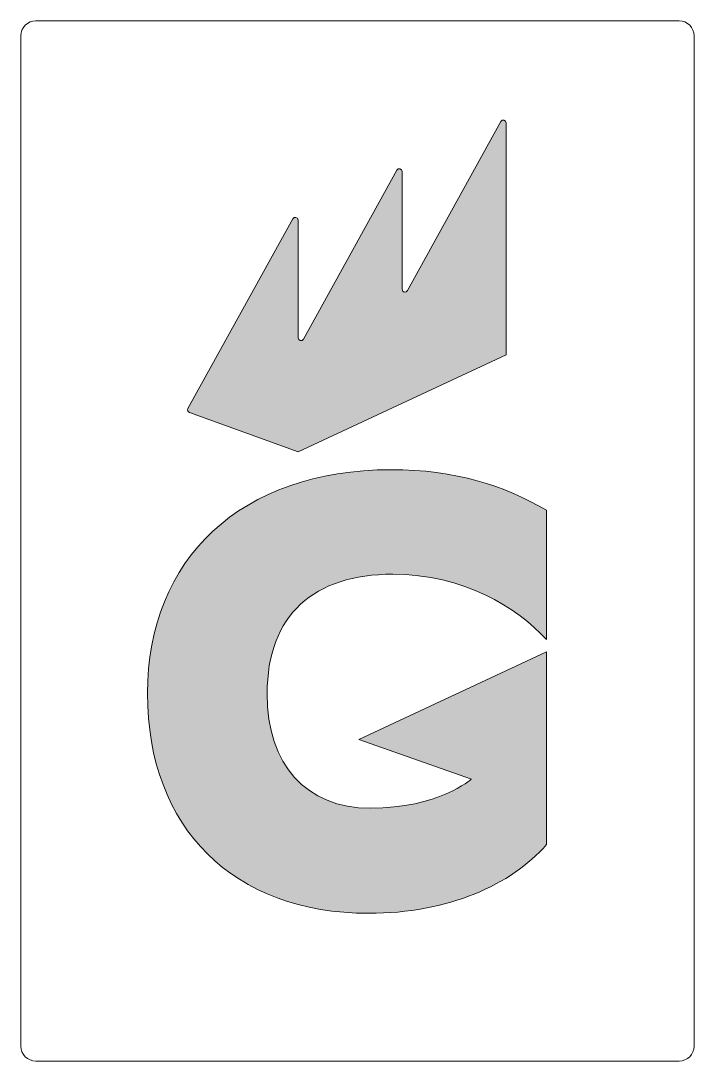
# Model space of a CAD drawing. Header units: millimetres. Extents: x 0 to 235, y 0 to 363.
import ezdxf

# ---------------------------------------------------------------- set-up
doc = ezdxf.new("R2010")
doc.units = ezdxf.units.MM
doc.header["$MEASUREMENT"] = 0
doc.layers.add('Layer 1', color=7, linetype='Continuous', lineweight=0)

# ---------------------------------------------------------------- blocks, each defined once
blk = doc.blocks.new('Block_2')
at = {"layer": 'Layer 1', "transparency": 33554687}
h = blk.add_hatch(color=161, dxfattribs=at)
h.dxf.hatch_style = 2
edge = h.paths.add_edge_path()
edge.add_spline(control_points=[(169.38, 246.34), (169.38, 246.34), (169.34, 246.36), (169.34, 246.36), (169.34, 246.36), (169.34, 327.19), (169.34, 327.19), (169.34, 328.22), (167.98, 328.57), (167.48, 327.67), (167.48, 327.67), (134.91, 268.72), (134.91, 268.72), (134.42, 267.83), (133.05, 268.18), (133.05, 269.2), (133.05, 269.2), (133.05, 310.25), (133.05, 310.25), (133.05, 311.28), (131.68, 311.63), (131.19, 310.73), (131.19, 310.73), (98.62, 251.78), (98.62, 251.78), (98.13, 250.89), (96.76, 251.24), (96.76, 252.26), (96.76, 252.26), (96.76, 293.31), (96.76, 293.31), (96.76, 294.34), (95.39, 294.69), (94.9, 293.79), (94.9, 293.79), (58.34, 227.61), (58.34, 227.61), (58.04, 227.07), (58.3, 226.4), (58.87, 226.19), (58.87, 226.19), (96.76, 212.46), (96.76, 212.46), (96.76, 212.46), (96.76, 212.47), (96.76, 212.47), (96.76, 212.47), (96.81, 212.46), (96.81, 212.46), (96.81, 212.46), (169.38, 246.34), (169.38, 246.34)], knot_values=[0, 0, 0, 0, 1, 1, 1, 2, 2, 2, 3, 3, 3, 4, 4, 4, 5, 5, 5, 6, 6, 6, 7, 7, 7, 8, 8, 8, 9, 9, 9, 10, 10, 10, 11, 11, 11, 12, 12, 12, 13, 13, 13, 14, 14, 14, 15, 15, 15, 16, 16, 16, 17, 17, 17, 17], degree=3, periodic=0)
h = blk.add_hatch(color=161, dxfattribs=at)
h.dxf.hatch_style = 2
edge = h.paths.add_edge_path()
edge.add_spline(control_points=[(117.93, 112.22), (117.93, 112.22), (157.22, 98.32), (157.22, 98.32), (157.22, 98.32), (145.63, 88.23), (121.98, 88.23), (99.52, 88.23), (85.95, 103.49), (85.95, 128.08), (85.95, 155.84), (102.48, 169.83), (129.82, 169.83), (154.4, 169.83), (173.22, 158.23), (183.39, 147.01), (183.39, 147.01), (183.39, 192.17), (183.39, 192.17), (168.77, 200.65), (151.65, 206.28), (129.18, 206.28), (76.83, 206.28), (44.2, 175.12), (44.2, 128.29), (44.2, 81.24), (74.29, 51.57), (121.34, 51.57), (149.31, 51.57), (171.1, 61.53), (183.39, 75.52), (183.39, 75.52), (183.39, 121.93), (183.39, 121.93), (183.39, 121.93), (183.39, 142.78), (183.39, 142.78), (183.39, 142.78), (117.93, 112.22), (117.93, 112.22)], knot_values=[0, 0, 0, 0, 1, 1, 1, 2, 2, 2, 3, 3, 3, 4, 4, 4, 5, 5, 5, 6, 6, 6, 7, 7, 7, 8, 8, 8, 9, 9, 9, 10, 10, 10, 11, 11, 11, 12, 12, 12, 13, 13, 13, 13], degree=3, periodic=0)
at = {"layer": 'Layer 1'}
for points, knots in [([(169.38, 246.34), (169.38, 246.34), (169.34, 246.36), (169.34, 246.36), (169.34, 246.36), (169.34, 327.19), (169.34, 327.19), (169.34, 328.22), (167.98, 328.57), (167.48, 327.67), (167.48, 327.67), (134.91, 268.72), (134.91, 268.72), (134.42, 267.83), (133.05, 268.18), (133.05, 269.2), (133.05, 269.2), (133.05, 310.25), (133.05, 310.25), (133.05, 311.28), (131.68, 311.63), (131.19, 310.73), (131.19, 310.73), (98.62, 251.78), (98.62, 251.78), (98.13, 250.89), (96.76, 251.24), (96.76, 252.26), (96.76, 252.26), (96.76, 293.31), (96.76, 293.31), (96.76, 294.34), (95.39, 294.69), (94.9, 293.79), (94.9, 293.79), (58.34, 227.61), (58.34, 227.61), (58.04, 227.07), (58.3, 226.4), (58.87, 226.19), (58.87, 226.19), (96.76, 212.46), (96.76, 212.46), (96.76, 212.46), (96.76, 212.47), (96.76, 212.47), (96.76, 212.47), (96.81, 212.46), (96.81, 212.46), (96.81, 212.46), (169.38, 246.34), (169.38, 246.34)], [0, 0, 0, 0, 1, 1, 1, 2, 2, 2, 3, 3, 3, 4, 4, 4, 5, 5, 5, 6, 6, 6, 7, 7, 7, 8, 8, 8, 9, 9, 9, 10, 10, 10, 11, 11, 11, 12, 12, 12, 13, 13, 13, 14, 14, 14, 15, 15, 15, 16, 16, 16, 17, 17, 17, 17]), ([(117.93, 112.22), (117.93, 112.22), (157.22, 98.32), (157.22, 98.32), (157.22, 98.32), (145.63, 88.23), (121.98, 88.23), (99.52, 88.23), (85.95, 103.49), (85.95, 128.08), (85.95, 155.84), (102.48, 169.83), (129.82, 169.83), (154.4, 169.83), (173.22, 158.23), (183.39, 147.01), (183.39, 147.01), (183.39, 192.17), (183.39, 192.17), (168.77, 200.65), (151.65, 206.28), (129.18, 206.28), (76.83, 206.28), (44.2, 175.12), (44.2, 128.29), (44.2, 81.24), (74.29, 51.57), (121.34, 51.57), (149.31, 51.57), (171.1, 61.53), (183.39, 75.52), (183.39, 75.52), (183.39, 121.93), (183.39, 121.93), (183.39, 121.93), (183.39, 142.78), (183.39, 142.78), (183.39, 142.78), (117.93, 112.22), (117.93, 112.22)], [0, 0, 0, 0, 1, 1, 1, 2, 2, 2, 3, 3, 3, 4, 4, 4, 5, 5, 5, 6, 6, 6, 7, 7, 7, 8, 8, 8, 9, 9, 9, 10, 10, 10, 11, 11, 11, 12, 12, 12, 13, 13, 13, 13])]:
    blk.add_open_spline(points, degree=3, knots=knots, dxfattribs=at)
blk = doc.blocks.new('Block_1')
at = {"layer": 'Layer 1'}
blk.add_blockref('Block_2', (0, 0), dxfattribs=at)
blk = doc.blocks.new('Block_0')
at = {"layer": 'Layer 1'}
blk.add_blockref('Block_1', (0, 0), dxfattribs=at)

msp = doc.modelspace()

# ---------------------------------------------------------------- linework, layer by layer
at = {"layer": 'Layer 1'}
msp.add_open_spline([(229.67, 0), (229.67, 0), (5.29, 0), (5.29, 0), (2.37, 0), (0, 2.37), (0, 5.29), (0, 5.29), (0, 357.53), (0, 357.53), (0, 360.45), (2.37, 362.82), (5.29, 362.82), (5.29, 362.82), (229.67, 362.82), (229.67, 362.82), (232.59, 362.82), (234.96, 360.45), (234.96, 357.53), (234.96, 357.53), (234.96, 5.29), (234.96, 5.29), (234.96, 2.37), (232.59, 0), (229.67, 0)], degree=3, knots=[0, 0, 0, 0, 1, 1, 1, 2, 2, 2, 3, 3, 3, 4, 4, 4, 5, 5, 5, 6, 6, 6, 7, 7, 7, 8, 8, 8, 8], dxfattribs=at)

# ---------------------------------------------------------------- block references
msp.add_blockref('Block_0', (0, 0), dxfattribs=at)

doc.saveas('drawing.dxf')
